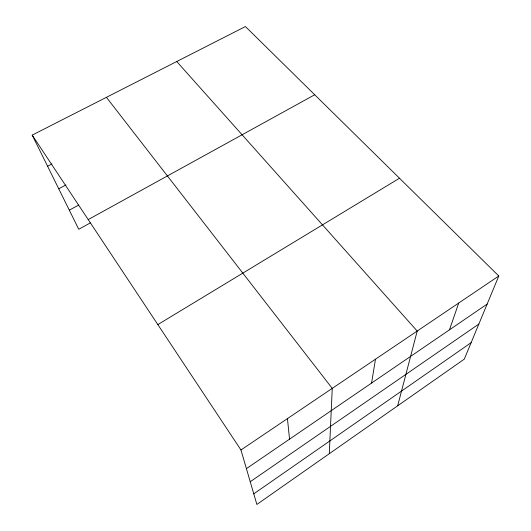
<?xml version="1.0" encoding="UTF-8"?>
<svg xmlns="http://www.w3.org/2000/svg" width="531" height="531" viewBox="0 0 531 531"><rect width="100%" height="100%" fill="white"/><g stroke="black" fill="none" stroke-linecap="round" stroke-linejoin="round"><path stroke-width="0.8" d="M329.293 453.706L332.247 388.373L106.419 97.326M371.567 383.083L375.477 359.208M397.692 405.79L417.207 331.045L176.737 61.523M449.485 329.817L458.718 303.035M498.795 275.994L464.286 359.135L256.865 504.45L240.961 449.976L32.205 135.113L245.422 26.55L498.795 275.994L240.961 449.976M253.772 493.857L471.116 342.681M250.234 481.743L478.849 324.049M246.411 468.634L487.139 304.084M157.833 324.6L399.491 178.23M90.297 222.914L78.761 229.292L32.205 135.113M88.212 219.588L314.71 94.764M69.302 210.157L78.641 205.079M58.735 188.79L65.937 184.947M47.591 166.236L51.925 163.966M287.437 418.614L289.548 439.15"/></g></svg>
